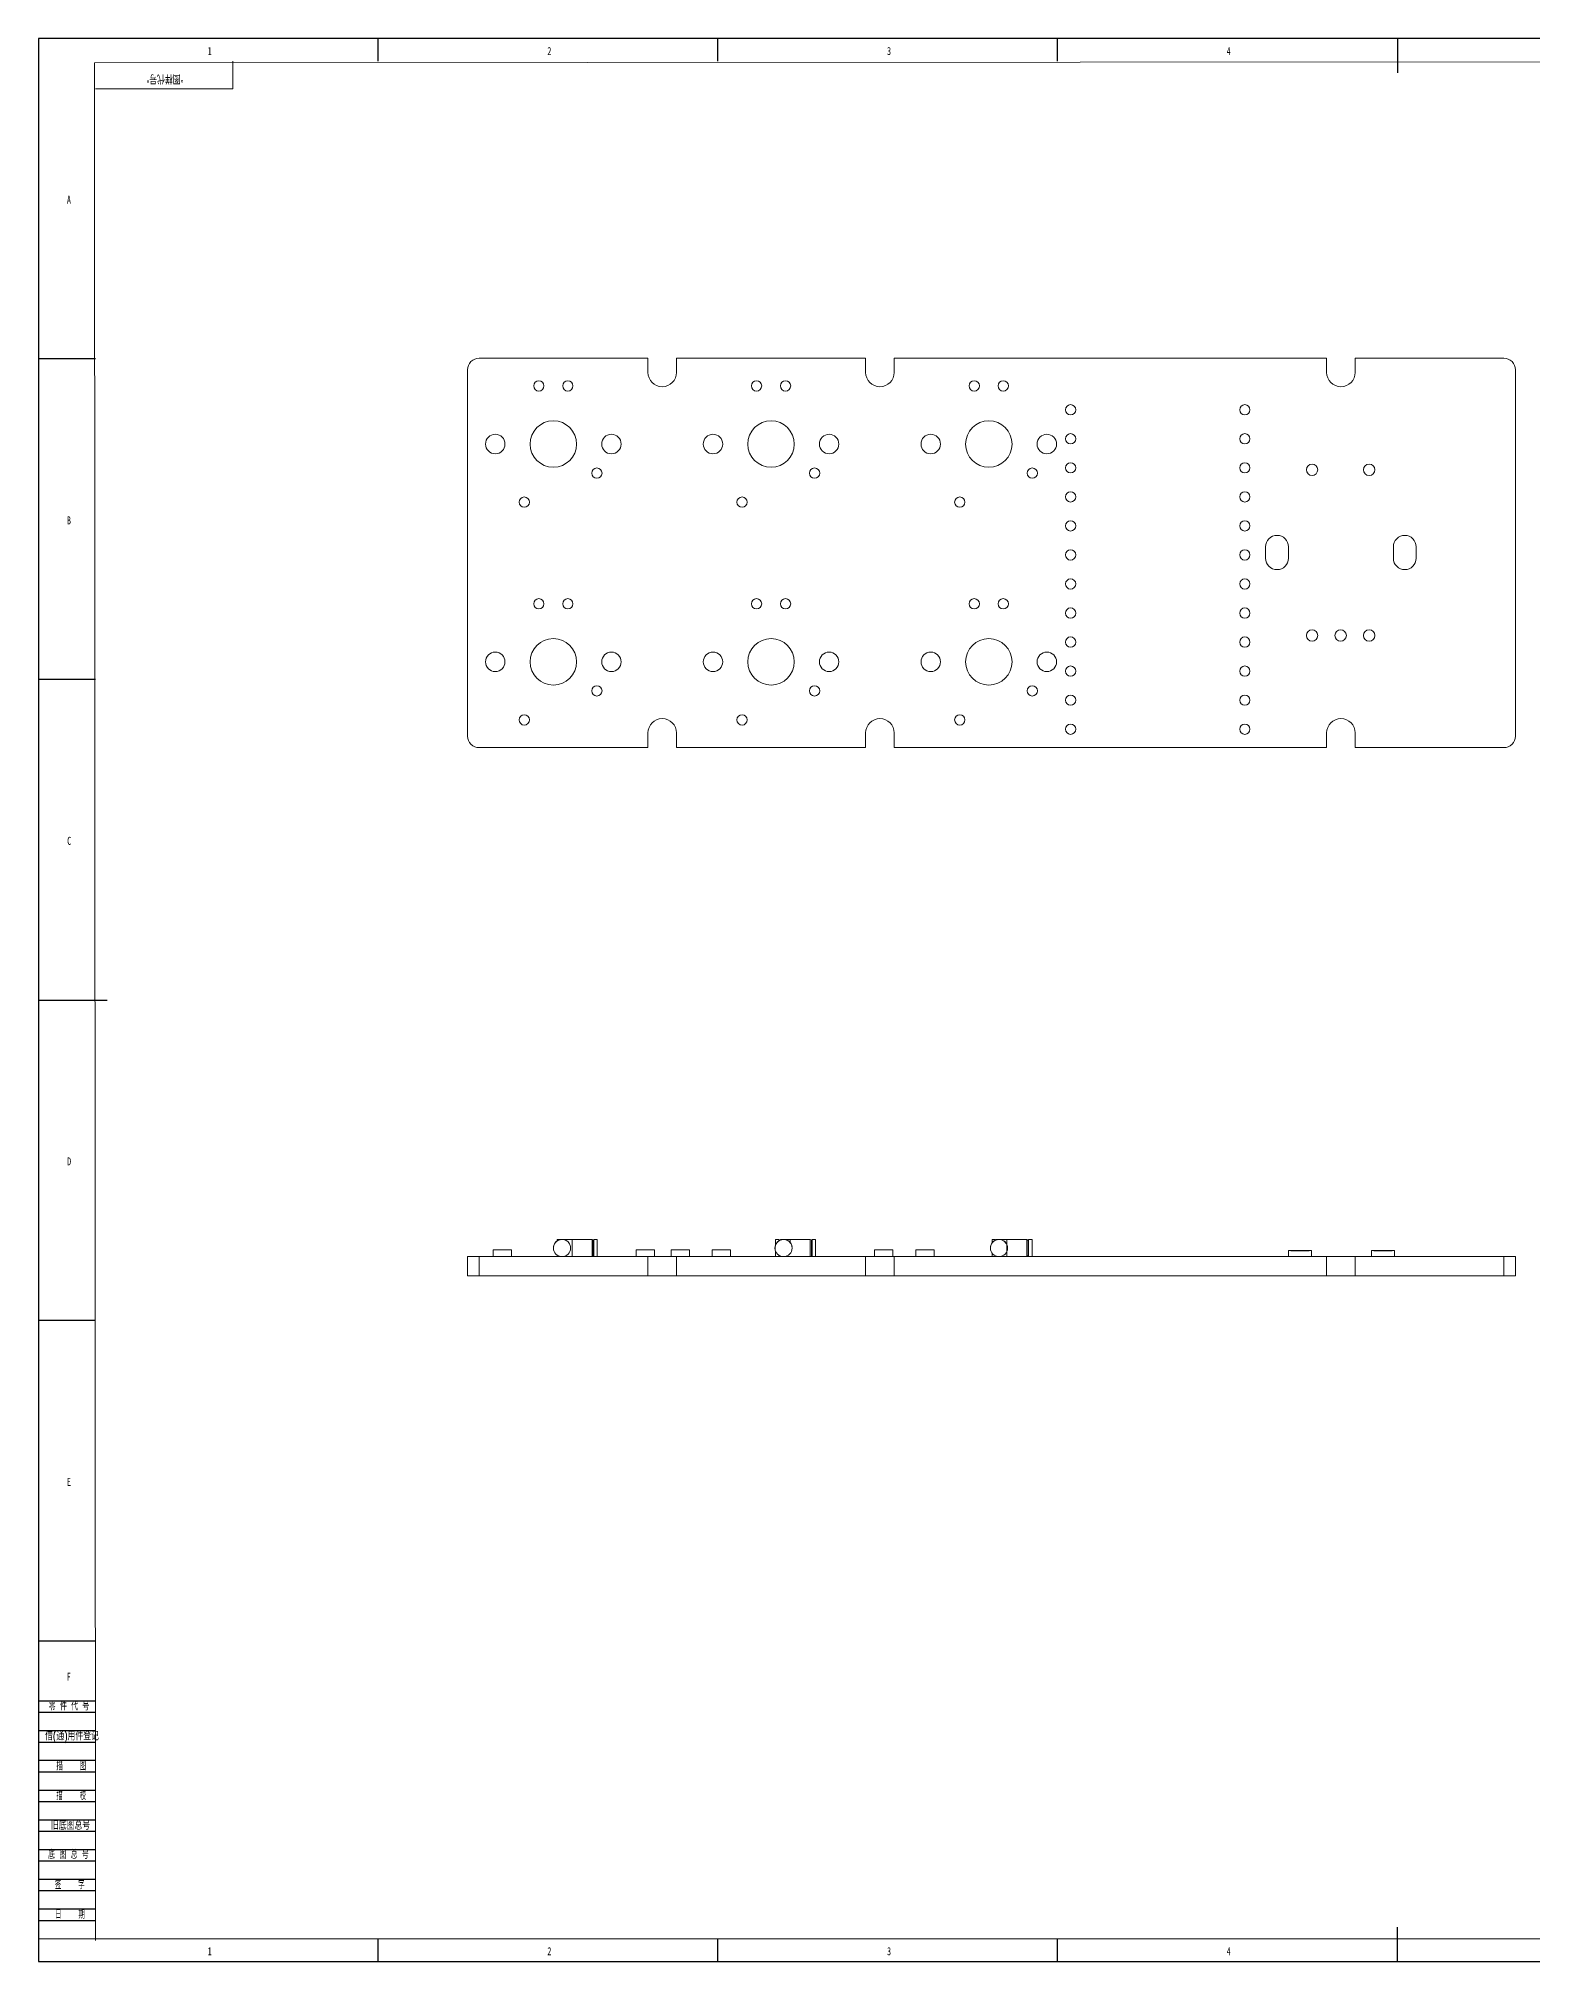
# Model space of a CAD drawing. Header units: millimetres. Extents: x 0 to 1189, y 0 to 841.
# Drawn here: x 0 to 654, y 0 to 841 of the extents above; entities that cross this region are included whole.
import ezdxf

# ---------------------------------------------------------------- set-up
doc = ezdxf.new("R2010")
doc.units = ezdxf.units.MM
for name, color, linetype in [('10', 7, 'Continuous'), ('5', 7, 'Continuous'), ('9', 7, 'Continuous'), ('SLD-0', 7, 'Continuous')]:
    doc.layers.add(name, color=color, linetype=linetype)
doc.styles.add('SLDTEXTSTYLE0', font='TXT', dxfattribs={"width": 0.7})
doc.styles.add('SLDTEXTSTYLE1', font='TXT', dxfattribs={"width": 0.7, "bigfont": 'bigfont'})
doc.styles.add('SLDTEXTSTYLE3', font='TXT', dxfattribs={"width": 0.614286, "bigfont": 'bigfont'})
doc.styles.add('SLDTEXTSTYLE5', font='TXT', dxfattribs={"width": 0.566667, "bigfont": 'bigfont'})

msp = doc.modelspace()

# ---------------------------------------------------------------- linework, layer by layer
at = {"color": 7, "linetype": 'Continuous', "lineweight": 15}
for p, q in [((266.64, 701.13), (192.76, 701.13)), ((266.64, 694.97), (266.64, 701.13)), ((279.14, 701.13), (279.14, 694.97)), ((361.89, 701.13), (279.14, 701.13)), ((361.89, 694.97), (361.89, 701.13)), ((374.39, 701.13), (374.39, 694.97)), ((563.57, 701.13), (374.39, 701.13)), ((563.57, 694.97), (563.57, 701.13)), ((576.07, 701.13), (576.07, 694.97)), ((641.14, 701.13), (576.07, 701.13)), ((187.76, 696.13), (187.76, 535.88)), ((646.14, 535.88), (646.14, 696.13)), ((536.88, 613.7), (536.88, 618.7)), ((546.88, 618.7), (546.88, 613.7)), ((592.76, 613.7), (592.76, 618.7)), ((602.76, 618.7), (602.76, 613.7)), ((192.76, 530.88), (266.64, 530.88)), ((266.64, 530.88), (266.64, 537.29)), ((279.14, 537.29), (279.14, 530.88)), ((279.14, 530.88), (361.89, 530.88)), ((361.89, 530.88), (361.89, 537.29)), ((374.39, 537.29), (374.39, 530.88)), ((374.39, 530.88), (563.57, 530.88)), ((563.57, 530.88), (563.57, 537.29)), ((576.07, 537.29), (576.07, 530.88)), ((576.07, 530.88), (641.14, 530.88)), ((198.91, 308.27), (198.91, 311.27)), ((198.91, 311.27), (206.91, 311.27)), ((198.91, 311.27), (198.91, 311.02)), ((206.91, 308.27), (206.91, 311.27)), ((225.36, 311.51), (225.36, 311.51)), ((228.43, 315.77), (226.93, 315.77)), ((228.43, 315.71), (228.43, 315.77)), ((230.93, 315.77), (229.18, 315.77)), ((233.43, 315.72), (230.93, 315.72)), ((242.18, 315.77), (233.43, 315.77)), ((233.43, 315.72), (233.43, 308.32)), ((242.93, 315.27), (242.68, 315.27)), ((242.68, 308.77), (242.68, 315.27)), ((244.43, 315.77), (242.93, 315.77)), ((242.93, 315.77), (242.93, 308.27)), ((242.93, 308.77), (242.93, 315.27)), ((261.52, 311.27), (261.52, 311.02)), ((261.52, 308.27), (261.52, 311.27)), ((261.52, 311.27), (269.52, 311.27)), ((269.52, 311.27), (269.52, 308.27)), ((276.76, 308.27), (276.76, 311.27)), ((276.76, 311.27), (284.76, 311.27)), ((276.76, 311.27), (276.76, 311.02)), ((284.76, 311.27), (284.76, 308.27)), ((302.8, 311.27), (294.8, 311.27)), ((294.8, 308.27), (294.8, 311.27)), ((294.8, 311.27), (294.8, 311.02)), ((302.8, 308.27), (302.8, 311.27)), ((323.93, 315.77), (322.43, 315.77)), ((322.43, 315.77), (322.43, 313.24)), ((322.43, 313.24), (322.43, 315.77)), ((323.93, 315.16), (323.93, 315.77)), ((324.1, 315.27), (323.93, 315.27)), ((326.43, 315.77), (324.68, 315.77)), ((326.43, 315.74), (326.43, 315.77)), ((328.93, 315.72), (326.59, 315.72)), ((337.68, 315.77), (328.93, 315.77)), ((328.93, 315.77), (328.93, 314.32)), ((328.93, 314.32), (328.93, 315.77)), ((328.93, 315.72), (328.93, 314.32)), ((338.43, 315.27), (338.18, 315.27)), ((338.18, 308.77), (338.18, 315.27)), ((339.93, 315.77), (338.43, 315.77)), ((338.43, 315.77), (338.43, 308.27)), ((338.43, 308.77), (338.43, 315.27)), ((373.79, 311.27), (365.79, 311.27)), ((365.79, 308.27), (365.79, 311.27)), ((365.79, 311.27), (365.79, 311.02)), ((373.79, 308.27), (373.79, 311.27)), ((391.82, 311.27), (383.82, 311.27)), ((383.82, 308.27), (383.82, 311.27)), ((383.82, 311.27), (383.82, 311.02)), ((391.82, 311.27), (391.82, 308.27)), ((418.67, 315.77), (417.17, 315.77)), ((417.17, 315.77), (417.17, 314.22)), ((417.17, 314.22), (417.17, 315.77)), ((418.67, 315.44), (418.67, 315.77)), ((421.17, 315.77), (419.42, 315.77)), ((421.17, 315.64), (421.17, 315.77)), ((423.67, 315.72), (421.17, 315.72)), ((432.42, 315.77), (423.67, 315.77)), ((423.67, 315.77), (423.67, 313.45)), ((423.67, 313.45), (423.67, 315.77)), ((423.67, 315.72), (423.67, 308.32)), ((433.17, 315.27), (432.92, 315.27)), ((432.92, 308.77), (432.92, 315.27)), ((434.67, 315.77), (433.17, 315.77)), ((433.17, 315.77), (433.17, 308.27)), ((433.17, 308.77), (433.17, 315.27)), ((434.67, 308.27), (434.67, 315.77)), ((187.76, 299.81), (187.76, 308.27)), ((192.76, 308.27), (187.76, 308.27)), ((192.76, 299.81), (192.76, 308.27)), ((266.64, 308.27), (192.76, 308.27)), ((198.91, 311.02), (198.91, 308.27)), ((228.43, 308.27), (228.43, 308.32)), ((229.15, 308.27), (229.18, 308.27)), ((230.93, 308.32), (233.43, 308.32)), ((242.68, 308.77), (242.93, 308.77)), ((261.52, 308.27), (261.52, 311.02)), ((266.64, 299.81), (266.64, 308.27)), ((266.64, 308.27), (279.14, 308.27)), ((276.76, 308.27), (276.76, 311.02)), ((276.76, 308.27), (276.76, 308.27)), ((279.14, 299.81), (279.14, 308.27)), ((361.89, 308.27), (279.14, 308.27)), ((294.8, 311.02), (294.8, 308.27)), ((322.43, 310.79), (322.43, 308.27)), ((323.93, 308.27), (323.93, 308.87)), ((323.93, 308.77), (324.1, 308.77)), ((326.43, 308.27), (326.43, 308.29)), ((326.59, 308.32), (328.93, 308.32)), ((328.93, 308.27), (328.93, 308.32)), ((338.18, 308.77), (338.43, 308.77)), ((361.89, 299.81), (361.89, 308.27)), ((361.89, 308.27), (374.39, 308.27)), ((365.79, 311.02), (365.79, 308.27)), ((365.79, 308.27), (365.79, 308.27)), ((374.39, 299.81), (374.39, 308.27)), ((563.57, 308.27), (374.39, 308.27)), ((383.82, 308.27), (383.82, 311.02)), ((417.17, 309.81), (417.17, 308.27)), ((418.67, 308.27), (418.67, 308.59)), ((421.17, 308.27), (421.17, 308.39)), ((421.17, 308.32), (423.67, 308.32)), ((423.67, 310.58), (423.67, 308.27)), ((432.92, 308.77), (433.17, 308.77)), ((546.93, 308.27), (546.93, 311.02)), ((546.93, 308.27), (546.93, 311.02)), ((547.93, 311.02), (546.93, 311.02)), ((547.93, 311.02), (547.93, 310.77)), ((550.81, 311.02), (547.93, 311.02)), ((547.93, 311.02), (555.93, 311.02)), ((547.93, 310.77), (555.93, 310.77)), ((550.11, 311.02), (549.14, 311.02)), ((549.14, 311.02), (549.18, 311.02)), ((549.18, 311.02), (550.04, 311.02)), ((550.04, 311.02), (550.08, 311.02)), ((550.07, 311.02), (550.17, 311.02)), ((550.17, 311.02), (550.11, 311.02)), ((552.25, 311.02), (551.56, 311.02)), ((553.81, 311.02), (553.11, 311.02)), ((555.93, 311.02), (554.56, 311.02)), ((555.93, 310.77), (555.93, 311.02)), ((555.93, 311.02), (556.93, 311.02)), ((556.93, 308.27), (556.93, 311.02)), ((563.57, 299.81), (563.57, 308.27)), ((563.57, 308.27), (576.07, 308.27)), ((576.07, 299.81), (576.07, 308.27)), ((641.14, 308.27), (576.07, 308.27)), ((584.21, 311.02), (583.21, 311.02)), ((583.21, 311.02), (583.21, 308.27)), ((584.21, 311.02), (584.21, 310.77)), ((584.21, 311.02), (592.21, 311.02)), ((585.58, 311.02), (584.21, 311.02)), ((584.21, 310.77), (592.21, 310.77)), ((587.03, 311.02), (586.33, 311.02)), ((588.58, 311.02), (587.89, 311.02)), ((592.21, 311.02), (589.33, 311.02)), ((589.97, 311.02), (590.03, 311.02)), ((590.07, 311.02), (589.97, 311.02)), ((590.03, 311.02), (591, 311.02)), ((590.1, 311.02), (590.06, 311.02)), ((590.96, 311.02), (590.1, 311.02)), ((591, 311.02), (590.96, 311.02)), ((592.21, 311.02), (593.21, 311.02)), ((592.21, 310.77), (592.21, 311.02)), ((593.21, 308.27), (593.21, 311.02)), ((641.14, 299.81), (641.14, 308.27)), ((646.14, 308.27), (641.14, 308.27)), ((646.14, 299.81), (646.14, 308.27)), ((192.76, 299.81), (187.76, 299.81)), ((266.64, 299.81), (192.76, 299.81)), ((279.14, 299.81), (266.64, 299.81)), ((361.89, 299.81), (279.14, 299.81)), ((374.39, 299.81), (361.89, 299.81)), ((563.57, 299.81), (374.39, 299.81)), ((576.07, 299.81), (563.57, 299.81)), ((641.14, 299.81), (576.07, 299.81)), ((646.14, 299.81), (641.14, 299.81))]:
    msp.add_line(p, q, dxfattribs=at)
at = {"color": 8, "linetype": 'Continuous', "lineweight": 15}
for p, q in [((242.18, 308.27), (242.18, 315.77)), ((324.68, 315.77), (324.68, 315.54)), ((337.68, 308.27), (337.68, 315.77)), ((419.42, 315.77), (419.42, 315.68)), ((432.42, 308.27), (432.42, 315.77)), ((229.18, 308.27), (229.18, 308.27)), ((324.68, 308.5), (324.68, 308.27)), ((419.42, 308.35), (419.42, 308.27))]:
    msp.add_line(p, q, dxfattribs=at)
at = {"color": 7, "linetype": 'Continuous', "lineweight": 15, "flags": 128}
for points in [[(226.93, 315.77), (226.93, 315.58), (226.93, 315.09)], [(226.93, 315.09), (226.93, 315.58), (226.93, 315.77)], [(230.93, 315.27), (230.93, 315.58), (230.93, 315.77)], [(233.43, 315.77), (233.43, 315.58), (233.43, 315.05), (233.43, 314.22), (233.43, 313.17), (233.43, 312.02), (233.43, 310.86), (233.43, 309.81), (233.43, 308.98), (233.43, 308.45), (233.43, 308.27), (233.43, 308.45), (233.43, 308.98), (233.43, 309.81), (233.43, 310.86), (233.43, 312.02), (233.43, 313.17), (233.43, 314.22), (233.43, 315.05), (233.43, 315.58), (233.43, 315.77)], [(244.43, 308.27), (244.43, 308.45), (244.43, 308.98), (244.43, 309.81), (244.43, 310.86), (244.43, 312.02), (244.43, 313.17), (244.43, 314.22), (244.43, 315.05), (244.43, 315.58), (244.43, 315.77)], [(339.93, 308.27), (339.93, 308.45), (339.93, 308.98), (339.93, 309.81), (339.93, 310.86), (339.93, 312.02), (339.93, 313.17), (339.93, 314.22), (339.93, 315.05), (339.93, 315.58), (339.93, 315.77)], [(226.93, 308.94), (226.93, 308.45), (226.93, 308.27), (226.93, 308.45), (226.93, 308.94)], [(230.93, 308.27), (230.93, 308.45), (230.93, 308.76)]]:
    msp.add_lwpolyline(points, dxfattribs=at)
at = {"color": 7, "linetype": 'Continuous', "lineweight": 15}
for centre, radius in [((218.91, 689.03), 2.25), ((231.61, 689.03), 2.25), ((314.16, 689.03), 2.25), ((326.86, 689.03), 2.25), ((409.41, 689.03), 2.25), ((422.11, 689.03), 2.25), ((225.26, 663.63), 10.16), ((320.51, 663.63), 10.16), ((415.76, 663.63), 10.16), ((451.58, 678.63), 2.25), ((527.78, 678.63), 2.25), ((199.86, 663.63), 4.25), ((250.66, 663.63), 4.25), ((295.11, 663.63), 4.25), ((345.91, 663.63), 4.25), ((390.36, 663.63), 4.25), ((441.16, 663.63), 4.25), ((451.58, 665.93), 2.25), ((527.78, 665.93), 2.25), ((244.31, 650.93), 2.25), ((339.56, 650.93), 2.25), ((434.81, 650.93), 2.25), ((451.58, 653.23), 2.25), ((527.78, 653.23), 2.25), ((557.19, 652.38), 2.5), ((582.19, 652.38), 2.5), ((212.56, 638.23), 2.25), ((307.81, 638.23), 2.25), ((403.06, 638.23), 2.25), ((451.58, 640.53), 2.25), ((527.78, 640.53), 2.25), ((451.58, 627.83), 2.25), ((527.78, 627.83), 2.25), ((451.58, 615.13), 2.25), ((527.78, 615.13), 2.25), ((451.58, 602.43), 2.25), ((527.78, 602.43), 2.25), ((218.91, 593.78), 2.25), ((231.61, 593.78), 2.25), ((314.16, 593.78), 2.25), ((326.86, 593.78), 2.25), ((409.41, 593.78), 2.25), ((422.11, 593.78), 2.25), ((451.58, 589.73), 2.25), ((527.78, 589.73), 2.25), ((557.19, 579.88), 2.5), ((569.69, 579.88), 2.5), ((582.19, 579.88), 2.5), ((199.86, 568.38), 4.25), ((225.26, 568.38), 10.16), ((250.66, 568.38), 4.25), ((295.11, 568.38), 4.25), ((320.51, 568.38), 10.16), ((345.91, 568.38), 4.25), ((390.36, 568.38), 4.25), ((415.76, 568.38), 10.16), ((441.16, 568.38), 4.25), ((451.58, 577.03), 2.25), ((527.78, 577.03), 2.25), ((451.58, 564.33), 2.25), ((527.78, 564.33), 2.25), ((244.31, 555.68), 2.25), ((339.56, 555.68), 2.25), ((434.81, 555.68), 2.25), ((451.58, 551.63), 2.25), ((527.78, 551.63), 2.25), ((212.56, 542.98), 2.25), ((307.81, 542.98), 2.25), ((403.06, 542.98), 2.25), ((451.58, 538.93), 2.25), ((527.78, 538.93), 2.25), ((229.07, 312.02), 3.75), ((325.98, 312.02), 3.75), ((420.21, 312.02), 3.75)]:
    msp.add_circle(centre, radius, dxfattribs=at)
for centre, radius, start, end in [((192.76, 696.13), 5, 89.99991, 180.00009), ((641.14, 696.13), 5, 359.99138, 89.99145), ((272.89, 694.97), 6.25, 180, 0), ((368.14, 694.97), 6.25, 180, 0), ((569.82, 694.97), 6.25, 180, 0), ((541.88, 618.7), 5, 0, 180), ((597.76, 618.7), 5, 0, 180), ((541.88, 613.7), 5, 180, 0), ((597.76, 613.7), 5, 180, 0), ((272.89, 537.29), 6.25, 0, 180), ((368.14, 537.29), 6.25, 0, 180), ((569.82, 537.29), 6.25, 0, 180), ((192.76, 535.88), 5, 179.99991, 270.00009), ((641.14, 535.88), 5, 270.00855, 0.00862), ((229.07, 312.02), 3.75, 90, 187.76748), ((229.07, 312.02), 3.75, 7.76748, 90), ((242.18, 315.27), 0.5, 0, 90), ((325.98, 312.02), 3.75, 90, 187.76748), ((324.68, 315.27), 0.5, 90, 174.87458), ((325.98, 312.02), 3.75, 7.76748, 90), ((337.68, 315.27), 0.5, 0, 90), ((420.21, 312.02), 3.75, 90, 187.76748), ((419.42, 315.27), 0.5, 90, 141.60239), ((420.21, 312.02), 3.75, 7.76748, 90), ((432.42, 315.27), 0.5, 0, 90), ((242.18, 308.77), 0.5, 270, 0), ((324.68, 308.77), 0.5, 185.12525, 270), ((337.68, 308.77), 0.5, 270, 0), ((419.42, 308.77), 0.5, 218.39734, 270), ((432.42, 308.77), 0.5, 270, 0)]:
    msp.add_arc(centre, radius, start, end, dxfattribs=at)
for points, knots in [([(549.11, 311.02), (549.11, 311.02), (549.12, 311.02), (549.16, 311.02), (549.28, 311.02), (549.43, 311.02), (549.58, 311.02), (549.68, 311.02), (549.71, 311.02)], [0, 0, 0, 0, 0.096578, 0.388216, 0.551733, 0.716829, 0.897882, 1, 1, 1, 1]), ([(549.62, 311.02), (549.59, 311.02), (549.5, 311.02), (549.37, 311.02), (549.25, 311.02), (549.15, 311.02), (549.12, 311.02), (549.11, 311.02), (549.11, 311.02)], [0, 0, 0, 0, 0.112143, 0.286369, 0.452028, 0.63283, 0.897035, 1, 1, 1, 1]), ([(549.33, 311.02), (549.34, 311.02), (549.34, 311.02), (549.37, 311.02), (549.45, 311.02), (549.53, 311.02), (549.61, 311.02), (549.66, 311.02), (549.68, 311.02)], [0, 0, 0, 0, 0.142426, 0.501696, 0.650313, 0.800355, 0.933474, 1, 1, 1, 1]), ([(549.72, 311.02), (549.69, 311.02), (549.62, 311.02), (549.52, 311.02), (549.44, 311.02), (549.36, 311.02), (549.34, 311.02), (549.34, 311.02), (549.33, 311.02)], [0, 0, 0, 0, 0.127795, 0.256705, 0.387298, 0.574115, 0.895009, 1, 1, 1, 1]), ([(550.08, 311.02), (550.06, 311.02), (550.01, 311.02), (549.91, 311.02), (549.77, 311.02), (549.67, 311.02), (549.62, 311.02)], [0, 0, 0, 0, 0.18499, 0.446747, 0.712906, 1, 1, 1, 1]), ([(549.68, 311.02), (549.71, 311.02), (549.79, 311.02), (549.91, 311.02), (550.01, 311.02), (550.05, 311.02), (550.07, 311.02)], [0, 0, 0, 0, 0.20334, 0.486316, 0.754676, 1, 1, 1, 1]), ([(549.71, 311.02), (549.75, 311.02), (549.85, 311.02), (550.01, 311.02), (550.15, 311.02), (550.24, 311.02), (550.25, 311.02), (550.25, 311.02)], [0, 0, 0, 0, 0.131623, 0.398529, 0.658494, 0.821324, 1, 1, 1, 1]), ([(550.07, 311.02), (550.07, 311.02), (550.07, 311.02), (550.04, 311.02), (549.96, 311.02), (549.85, 311.02), (549.76, 311.02), (549.72, 311.02)], [0, 0, 0, 0, 0.114929, 0.236073, 0.37739, 0.746661, 1, 1, 1, 1]), ([(550, 311.02), (550, 311.02), (550, 311.02), (550.04, 311.02), (550.07, 311.02), (550.07, 311.02), (550.07, 311.02)], [0, 0, 0, 0, 0.302912, 0.610872, 0.815326, 1, 1, 1, 1]), ([(550.11, 311.02), (550.09, 311.02), (550.07, 311.02), (550.04, 311.02), (550.02, 311.02), (550, 311.02), (550, 311.02), (550, 311.02)], [0, 0, 0, 0, 0.2633568, 0.3933072, 0.5241985, 0.8721403, 1, 1, 1, 1]), ([(550.25, 311.02), (550.25, 311.02), (550.24, 311.02), (550.21, 311.02), (550.18, 311.02), (550.14, 311.02), (550.12, 311.02), (550.11, 311.02)], [0, 0, 0, 0, 0.357689, 0.563327, 0.729699, 0.897178, 1, 1, 1, 1]), ([(550.58, 311.02), (550.59, 311.02), (550.59, 311.02), (550.62, 311.02), (550.71, 311.02), (550.8, 311.02), (550.81, 311.02)], [0, 0, 0, 0, 0.1145306, 0.575408, 0.9384794, 1, 1, 1, 1]), ([(551.18, 311.02), (551.14, 311.02), (551.06, 311.02), (550.93, 311.02), (550.78, 311.02), (550.63, 311.02), (550.59, 311.02), (550.59, 311.02), (550.58, 311.02)], [0, 0, 0, 0, 0.077011, 0.186706, 0.322521, 0.541778, 0.89789, 1, 1, 1, 1]), ([(551.78, 311.02), (551.78, 311.02), (551.78, 311.02), (551.74, 311.02), (551.62, 311.02), (551.48, 311.02), (551.33, 311.02), (551.23, 311.02), (551.18, 311.02)], [0, 0, 0, 0, 0.076486, 0.384458, 0.625079, 0.763914, 0.879477, 1, 1, 1, 1]), ([(551.56, 311.02), (551.6, 311.02), (551.73, 311.02), (551.77, 311.02), (551.78, 311.02), (551.78, 311.02)], [0, 0, 0, 0, 0.2872533, 0.7882677, 1, 1, 1, 1]), ([(552.08, 311.02), (552.09, 311.02), (552.09, 311.02), (552.14, 311.02), (552.21, 311.02), (552.25, 311.02)], [0, 0, 0, 0, 0.240216, 0.629612, 1, 1, 1, 1]), ([(552.28, 311.02), (552.24, 311.02), (552.16, 311.02), (552.1, 311.02), (552.09, 311.02), (552.08, 311.02)], [0, 0, 0, 0, 0.314361, 0.700456, 1, 1, 1, 1]), ([(552.11, 311.02), (552.11, 311.02), (552.12, 311.02), (552.17, 311.02), (552.24, 311.02), (552.27, 311.02)], [0, 0, 0, 0, 0.25506, 0.642881, 1, 1, 1, 1]), ([(552.66, 311.02), (552.62, 311.02), (552.52, 311.02), (552.36, 311.02), (552.22, 311.02), (552.13, 311.02), (552.11, 311.02), (552.11, 311.02), (552.11, 311.02)], [0, 0, 0, 0, 0.123864, 0.37516, 0.609724, 0.790843, 0.972002, 1, 1, 1, 1]), ([(553.22, 311.02), (553.22, 311.02), (553.22, 311.02), (553.16, 311.02), (553.06, 311.02), (552.91, 311.02), (552.76, 311.02), (552.67, 311.02), (552.66, 311.02)], [0, 0, 0, 0, 0.1207175, 0.303431, 0.4797084, 0.6811401, 0.9370537, 1, 1, 1, 1]), ([(553.06, 311.02), (553.08, 311.02), (553.14, 311.02), (553.21, 311.02), (553.22, 311.02), (553.22, 311.02)], [0, 0, 0, 0, 0.212959, 0.611441, 1, 1, 1, 1]), ([(553.28, 311.02), (553.28, 311.02), (553.27, 311.02), (553.22, 311.02), (553.13, 311.02), (553.07, 311.02), (553.06, 311.02)], [0, 0, 0, 0, 0.188645, 0.571761, 0.921362, 1, 1, 1, 1]), ([(553.11, 311.02), (553.12, 311.02), (553.18, 311.02), (553.24, 311.02), (553.28, 311.02), (553.28, 311.02), (553.28, 311.02)], [0, 0, 0, 0, 0.094377, 0.514457, 0.871309, 1, 1, 1, 1]), ([(553.58, 311.02), (553.59, 311.02), (553.59, 311.02), (553.62, 311.02), (553.71, 311.02), (553.8, 311.02), (553.81, 311.02)], [0, 0, 0, 0, 0.114527, 0.575392, 0.938453, 1, 1, 1, 1]), ([(554.18, 311.02), (554.14, 311.02), (554.06, 311.02), (553.93, 311.02), (553.78, 311.02), (553.63, 311.02), (553.59, 311.02), (553.59, 311.02), (553.58, 311.02)], [0, 0, 0, 0, 0.077038, 0.186707, 0.322522, 0.541779, 0.89789, 1, 1, 1, 1]), ([(554.78, 311.02), (554.78, 311.02), (554.78, 311.02), (554.74, 311.02), (554.62, 311.02), (554.48, 311.02), (554.33, 311.02), (554.23, 311.02), (554.18, 311.02)], [0, 0, 0, 0, 0.076487, 0.384466, 0.625078, 0.763909, 0.879477, 1, 1, 1, 1]), ([(554.56, 311.02), (554.6, 311.02), (554.73, 311.02), (554.77, 311.02), (554.78, 311.02), (554.78, 311.02)], [0, 0, 0, 0, 0.287271, 0.788269, 1, 1, 1, 1]), ([(585.36, 311.02), (585.36, 311.02), (585.36, 311.02), (585.4, 311.02), (585.49, 311.02), (585.57, 311.02), (585.58, 311.02)], [0, 0, 0, 0, 0.116503, 0.585645, 0.9522, 1, 1, 1, 1]), ([(585.96, 311.02), (585.93, 311.02), (585.85, 311.02), (585.72, 311.02), (585.57, 311.02), (585.42, 311.02), (585.36, 311.02), (585.36, 311.02), (585.36, 311.02)], [0, 0, 0, 0, 0.075985, 0.181674, 0.322752, 0.530783, 0.860607, 1, 1, 1, 1]), ([(586.55, 311.02), (586.55, 311.02), (586.55, 311.02), (586.52, 311.02), (586.4, 311.02), (586.26, 311.02), (586.12, 311.02), (586.02, 311.02), (585.96, 311.02)], [0, 0, 0, 0, 0.076259, 0.383095, 0.624827, 0.765187, 0.878686, 1, 1, 1, 1]), ([(586.33, 311.02), (586.38, 311.02), (586.51, 311.02), (586.55, 311.02), (586.55, 311.02), (586.55, 311.02)], [0, 0, 0, 0, 0.316542, 0.847706, 1, 1, 1, 1]), ([(586.86, 311.02), (586.86, 311.02), (586.87, 311.02), (586.91, 311.02), (586.99, 311.02), (587.03, 311.02)], [0, 0, 0, 0, 0.216589, 0.656472, 1, 1, 1, 1]), ([(587.46, 311.02), (587.42, 311.02), (587.32, 311.02), (587.16, 311.02), (587, 311.02), (586.9, 311.02), (586.86, 311.02), (586.86, 311.02), (586.86, 311.02)], [0, 0, 0, 0, 0.116057, 0.351197, 0.593582, 0.782084, 0.942245, 1, 1, 1, 1]), ([(587.02, 311.02), (586.99, 311.02), (586.93, 311.02), (586.92, 311.02), (586.92, 311.02)], [0, 0, 0, 0, 0.499456, 1, 1, 1, 1]), ([(586.92, 311.02), (586.92, 311.02), (586.92, 311.02), (586.96, 311.02), (587.01, 311.02), (587.03, 311.02)], [0, 0, 0, 0, 0.308509, 0.77557, 1, 1, 1, 1]), ([(588.05, 311.02), (588.05, 311.02), (588.05, 311.02), (588, 311.02), (587.89, 311.02), (587.74, 311.02), (587.59, 311.02), (587.49, 311.02), (587.46, 311.02)], [0, 0, 0, 0, 0.112554, 0.295007, 0.475806, 0.675762, 0.882879, 1, 1, 1, 1]), ([(587.89, 311.02), (587.91, 311.02), (587.99, 311.02), (588.04, 311.02), (588.05, 311.02), (588.05, 311.02)], [0, 0, 0, 0, 0.251195, 0.67286, 1, 1, 1, 1]), ([(588.03, 311.02), (588.02, 311.02), (588.02, 311.02), (587.97, 311.02), (587.91, 311.02), (587.89, 311.02)], [0, 0, 0, 0, 0.278726, 0.70243, 1, 1, 1, 1]), ([(587.89, 311.02), (587.9, 311.02), (587.95, 311.02), (588, 311.02), (588.03, 311.02), (588.03, 311.02), (588.03, 311.02)], [0, 0, 0, 0, 0.11758, 0.527094, 0.936721, 1, 1, 1, 1]), ([(588.36, 311.02), (588.36, 311.02), (588.36, 311.02), (588.4, 311.02), (588.49, 311.02), (588.57, 311.02), (588.58, 311.02)], [0, 0, 0, 0, 0.116501, 0.585642, 0.952172, 1, 1, 1, 1]), ([(588.96, 311.02), (588.93, 311.02), (588.85, 311.02), (588.72, 311.02), (588.57, 311.02), (588.42, 311.02), (588.36, 311.02), (588.36, 311.02), (588.36, 311.02)], [0, 0, 0, 0, 0.075958, 0.181675, 0.322734, 0.530781, 0.860604, 1, 1, 1, 1]), ([(589.55, 311.02), (589.55, 311.02), (589.55, 311.02), (589.52, 311.02), (589.4, 311.02), (589.26, 311.02), (589.12, 311.02), (589.02, 311.02), (588.96, 311.02)], [0, 0, 0, 0, 0.076257, 0.383085, 0.624812, 0.765168, 0.878689, 1, 1, 1, 1]), ([(589.33, 311.02), (589.38, 311.02), (589.51, 311.02), (589.55, 311.02), (589.55, 311.02), (589.55, 311.02)], [0, 0, 0, 0, 0.316558, 0.847708, 1, 1, 1, 1]), ([(589.89, 311.02), (589.89, 311.02), (589.9, 311.02), (589.93, 311.02), (589.96, 311.02), (590, 311.02), (590.02, 311.02), (590.03, 311.02)], [0, 0, 0, 0, 0.3577044, 0.563457, 0.7298118, 0.897174, 1, 1, 1, 1]), ([(590.43, 311.02), (590.39, 311.02), (590.29, 311.02), (590.13, 311.02), (589.99, 311.02), (589.9, 311.02), (589.89, 311.02), (589.89, 311.02)], [0, 0, 0, 0, 0.131619, 0.398519, 0.658476, 0.821329, 1, 1, 1, 1]), ([(590.03, 311.02), (590.05, 311.02), (590.07, 311.02), (590.1, 311.02), (590.12, 311.02), (590.13, 311.02), (590.14, 311.02), (590.14, 311.02)], [0, 0, 0, 0, 0.2635265, 0.393462, 0.5241864, 0.8721345, 1, 1, 1, 1]), ([(590.06, 311.02), (590.08, 311.02), (590.13, 311.02), (590.22, 311.02), (590.37, 311.02), (590.47, 311.02), (590.52, 311.02)], [0, 0, 0, 0, 0.18505, 0.446801, 0.712901, 1, 1, 1, 1]), ([(590.46, 311.02), (590.43, 311.02), (590.35, 311.02), (590.23, 311.02), (590.13, 311.02), (590.09, 311.02), (590.07, 311.02)], [0, 0, 0, 0, 0.2032698, 0.4862503, 0.7546552, 1, 1, 1, 1]), ([(590.07, 311.02), (590.07, 311.02), (590.07, 311.02), (590.1, 311.02), (590.18, 311.02), (590.29, 311.02), (590.38, 311.02), (590.42, 311.02)], [0, 0, 0, 0, 0.114937, 0.236108, 0.377423, 0.746727, 1, 1, 1, 1]), ([(590.14, 311.02), (590.14, 311.02), (590.13, 311.02), (590.1, 311.02), (590.07, 311.02), (590.07, 311.02), (590.07, 311.02)], [0, 0, 0, 0, 0.302868, 0.610863, 0.815396, 1, 1, 1, 1]), ([(590.42, 311.02), (590.45, 311.02), (590.52, 311.02), (590.61, 311.02), (590.7, 311.02), (590.78, 311.02), (590.8, 311.02), (590.8, 311.02), (590.8, 311.02)], [0, 0, 0, 0, 0.127792, 0.256704, 0.38732, 0.574132, 0.89501, 1, 1, 1, 1]), ([(591.03, 311.02), (591.03, 311.02), (591.02, 311.02), (590.98, 311.02), (590.86, 311.02), (590.71, 311.02), (590.56, 311.02), (590.46, 311.02), (590.43, 311.02)], [0, 0, 0, 0, 0.0965862, 0.3882212, 0.5517374, 0.7168319, 0.8978833, 1, 1, 1, 1]), ([(590.8, 311.02), (590.8, 311.02), (590.8, 311.02), (590.77, 311.02), (590.69, 311.02), (590.6, 311.02), (590.52, 311.02), (590.48, 311.02), (590.46, 311.02)], [0, 0, 0, 0, 0.142439, 0.501701, 0.650316, 0.800305, 0.933421, 1, 1, 1, 1]), ([(590.52, 311.02), (590.55, 311.02), (590.64, 311.02), (590.77, 311.02), (590.89, 311.02), (590.99, 311.02), (591.02, 311.02), (591.03, 311.02), (591.03, 311.02)], [0, 0, 0, 0, 0.11214, 0.286405, 0.452024, 0.632845, 0.897045, 1, 1, 1, 1])]:
    msp.add_open_spline(points, degree=3, knots=knots, dxfattribs=at)
at = {"layer": '10', "color": 7}
for p, q in [((148.62, 831), (148.62, 841)), ((297.25, 831), (297.25, 841)), ((445.88, 831), (445.88, 841)), ((594.5, 841), (594.5, 831)), ((594.5, 831), (594.5, 826)), ((25, 700.83), (0, 700.83)), ((25, 560.67), (0, 560.67)), ((0, 420.5), (25, 420.5)), ((25, 420.5), (30, 420.5)), ((25, 280.33), (0, 280.33)), ((25, 140.17), (0, 140.17)), ((0, 114), (25, 114)), ((0, 109), (25, 109)), ((0, 101), (25, 101)), ((0, 96), (25, 96)), ((0, 88), (25, 88)), ((0, 83), (25, 83)), ((0, 75), (25, 75)), ((0, 70), (25, 70)), ((0, 62), (25, 62)), ((0, 57), (25, 57)), ((0, 49), (25, 49)), ((0, 44), (25, 44)), ((0, 36), (25, 36)), ((0, 31), (25, 31)), ((0, 23), (25, 23)), ((0, 18), (25, 18)), ((148.62, 0), (148.62, 10)), ((297.25, 0), (297.25, 10)), ((445.88, 0), (445.88, 10)), ((594.5, 10), (594.5, 15)), ((594.5, 0), (594.5, 10))]:
    msp.add_line(p, q, dxfattribs=at)
at = {"layer": '5', "color": 7, "lineweight": 15}
for p, q in [((1178.45, 831.05), (24.45, 830.27)), ((24.45, 830.27), (25.01, 9.27)), ((85, 819), (85, 831)), ((25, 819), (85, 819)), ((0, 10), (1179.01, 10))]:
    msp.add_line(p, q, dxfattribs=at)
at = {"layer": '9', "color": 7}
for p, q in [((1189, 841), (0, 841)), ((0, 841), (0, 0)), ((0, 0), (1189, 0))]:
    msp.add_line(p, q, dxfattribs=at)

# ---------------------------------------------------------------- texts
at = {"layer": '9', "color": 7, "char_height": 3.5}
for s, insert, attachment_point, style in [('1', (74.93, 837.26), 2, 'SLDTEXTSTYLE0'), ('2', (223.51, 837.26), 2, 'SLDTEXTSTYLE0'), ('3', (372.14, 837.26), 2, 'SLDTEXTSTYLE0'), ('4', (520.75, 837.26), 2, 'SLDTEXTSTYLE0'), ('A', (13.34, 772.18), 2, 'SLDTEXTSTYLE0'), ('B', (13.34, 632.01), 2, 'SLDTEXTSTYLE0'), ('C', (13.45, 491.85), 2, 'SLDTEXTSTYLE0'), ('D', (13.44, 351.68), 2, 'SLDTEXTSTYLE0'), ('E', (13.34, 211.51), 2, 'SLDTEXTSTYLE0'), ('F', (13.25, 126.26), 2, 'SLDTEXTSTYLE0'), ('\\M+197EB \\M+18C8F \\M+191E3 \\M+18D86', (4.48, 113.36), 1, 'SLDTEXTSTYLE3'), ('\\M+18ED8(\\M+192CA)\\M+19770\\M+18C8F\\M+1936F记', (2.93, 100.28), 1, 'SLDTEXTSTYLE1'), ('\\M+19560    图', (14.35, 87.18), 2, 'SLDTEXTSTYLE5'), ('\\M+19560    \\M+18D5A', (14.32, 74.14), 2, 'SLDTEXTSTYLE5'), ('\\M+18B8C\\M+192EA图总\\M+18D86', (5.46, 61.2), 1, 'SLDTEXTSTYLE1'), ('\\M+192EA 图 总 \\M+18D86', (4.21, 48.43), 1, 'SLDTEXTSTYLE3'), ('签    \\M+18E9A', (13.71, 35.19), 2, 'SLDTEXTSTYLE5'), ('\\M+193FA    \\M+18AFA', (13.78, 22.23), 2, 'SLDTEXTSTYLE5'), ('1', (74.93, 6.26), 2, 'SLDTEXTSTYLE0'), ('2', (223.51, 6.26), 2, 'SLDTEXTSTYLE0'), ('3', (372.14, 6.26), 2, 'SLDTEXTSTYLE0'), ('4', (520.75, 6.26), 2, 'SLDTEXTSTYLE0')]:
    msp.add_mtext(s, dxfattribs=dict(at, insert=insert, attachment_point=attachment_point, style=style))
at = {"layer": 'SLD-0', "insert": (55.32, 821.74), "char_height": 3.5, "attachment_point": 2, "rotation": 180, "style": 'SLDTEXTSTYLE1'}
msp.add_mtext('\\M+18167图样\\M+191E3\\M+18D86\\M+18168', dxfattribs=at)

doc.saveas('drawing.dxf')
